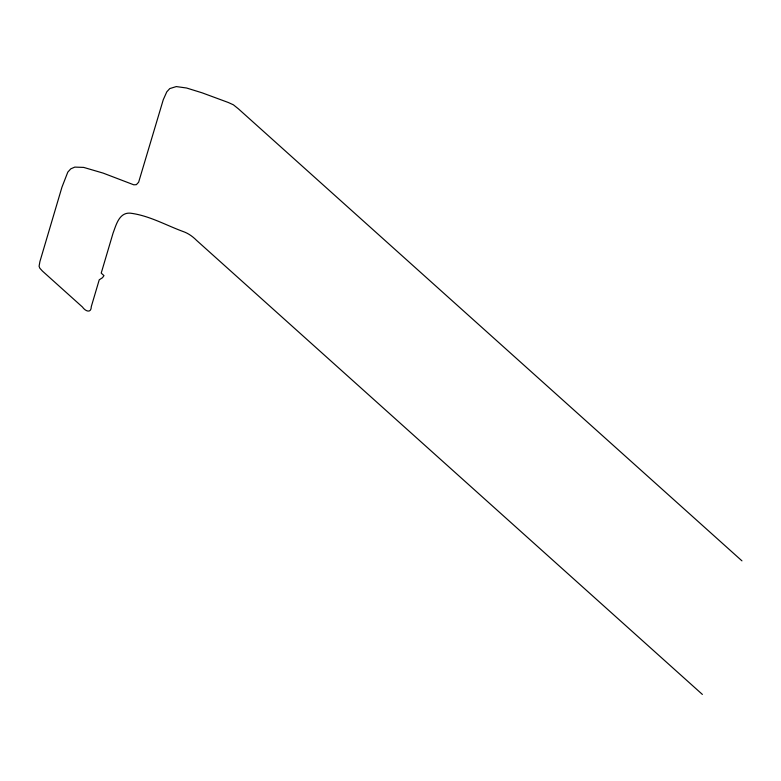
<?xml version="1.0" encoding="UTF-8"?>
<svg xmlns="http://www.w3.org/2000/svg" width="781" height="781" viewBox="0 0 781 781"><rect width="100%" height="100%" fill="white"/><g stroke="black" fill="none" stroke-linecap="round" stroke-linejoin="round"><path stroke-width="1.17" d="M741.95 560.856L238.449 108.881L233.402 104.82L228.257 102.477L202.103 92.822L186.581 88.009L176.291 86.574L169.77 88.585L166.783 91.855L163.268 99.714L138.637 182.207L136.363 184.667L133.776 184.804L103.151 173.109L83.684 167.407L74.81 167.105L70.798 168.833L67.81 172.103L61.953 187.167L39.909 261.586L39.079 266.262L39.831 268.225L42.457 271.095L82.435 307.011C85.236 311.17 91.24 313.816 91.318 306.533L99.236 279.813L102.487 277.714L103.98 275.625L101.208 273.135L113.079 233.07C116.115 225.094 119.093 212.52 129.978 213.135C148.517 215.341 165.221 224.86 182.51 231.303C187.948 233.08 192.624 236.379 196.617 240.421L702.383 694.426"/></g></svg>
